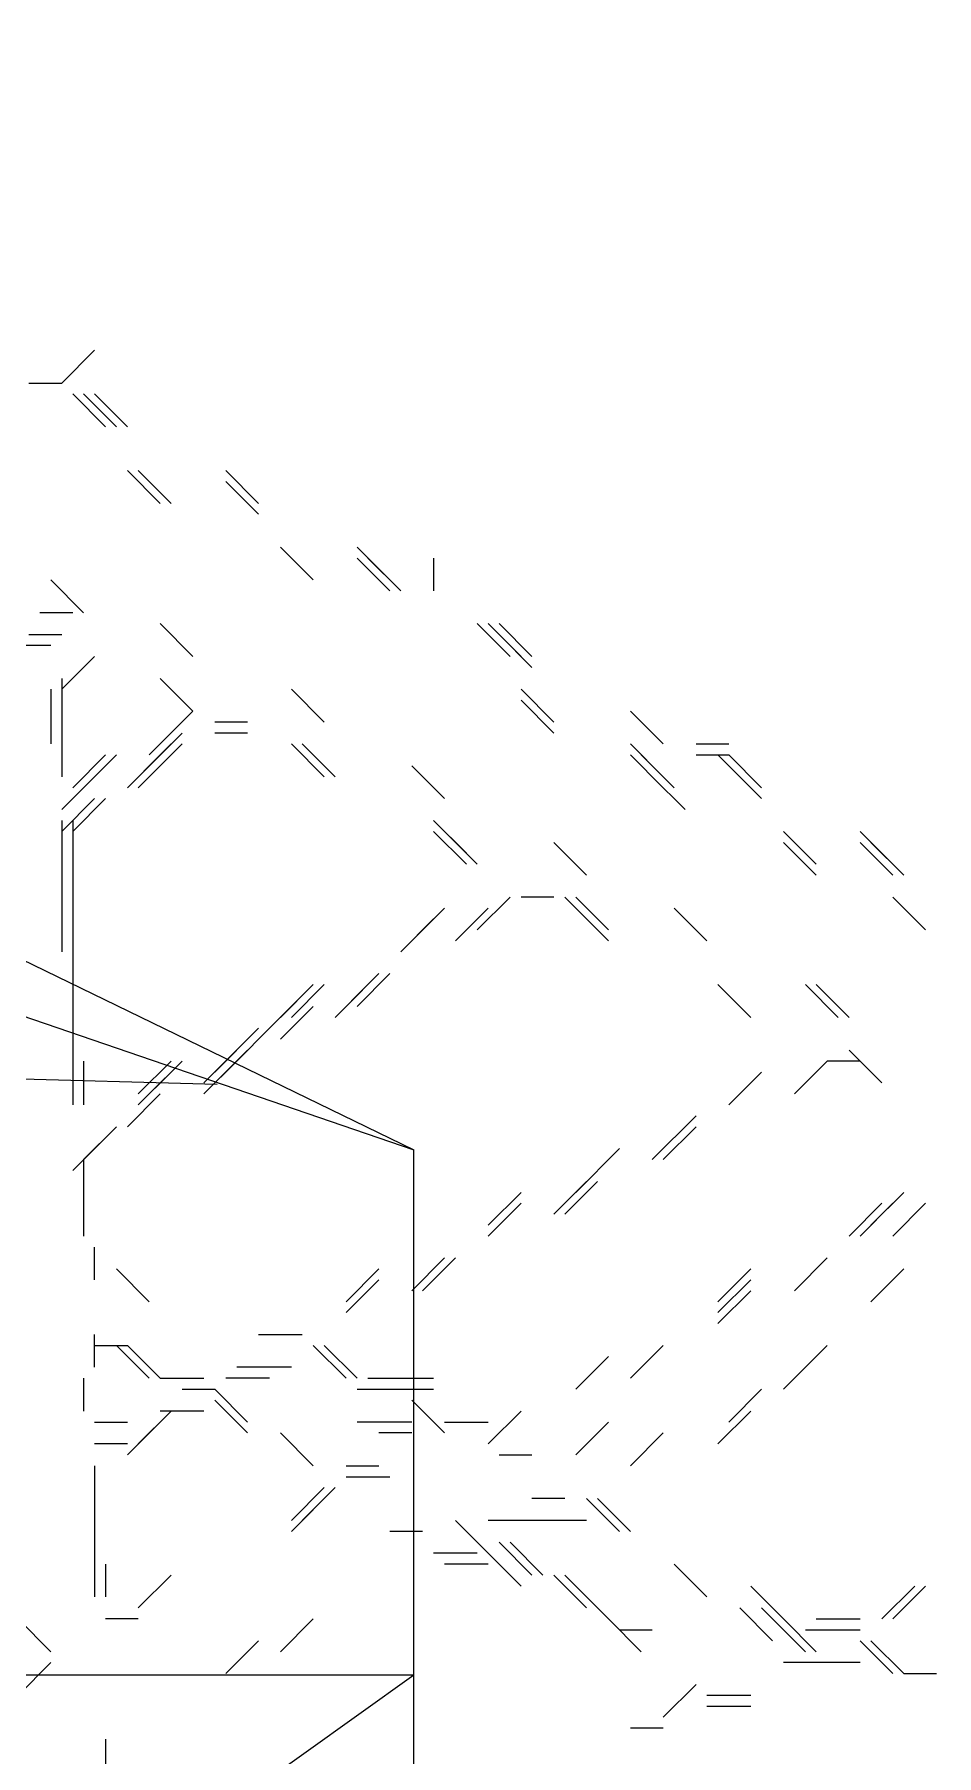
# Model space of a CAD drawing. Extents: x 34 to 168, y 38 to 138.
# Drawn here: x 124.22 to 137.97, y 108.77 to 135 of the extents above; entities that cross this region are included whole.
import ezdxf

# ---------------------------------------------------------------- set-up
doc = ezdxf.new("R2010")
doc.units = 0
doc.layers.add('STRUCTURE', color=1, linetype='CONTINUOUS')

msp = doc.modelspace()

# ---------------------------------------------------------------- linework, layer by layer
for p, q in [((124.6337, 129.687), (125.1337, 130.187)), ((124.1337, 129.687), (124.6337, 129.687)), ((124.1337, 129.687), (124.6337, 129.687)), ((124.8003, 129.5203), (125.3003, 129.0203)), ((124.967, 129.5203), (125.467, 129.0203)), ((124.967, 129.5203), (125.467, 129.0203)), ((125.1337, 129.5203), (125.6337, 129.0203)), ((126.1337, 127.8536), (125.6337, 128.3536)), ((126.3003, 127.8536), (125.8003, 128.3536)), ((127.1337, 128.3536), (127.6337, 127.8536)), ((127.1337, 128.187), (127.6337, 127.687)), ((127.1337, 128.187), (127.6337, 127.687)), ((127.1337, 128.187), (127.6337, 127.687)), ((127.1337, 128.187), (127.6337, 127.687)), ((127.1337, 128.187), (127.6337, 127.687)), ((127.1337, 128.187), (127.6337, 127.687)), ((127.1337, 128.187), (127.6337, 127.687)), ((127.1337, 128.187), (127.6337, 127.687)), ((127.1337, 128.187), (127.6337, 127.687)), ((128.467, 126.687), (127.967, 127.187)), ((129.1337, 127.187), (129.6337, 126.687)), ((129.1337, 127.187), (129.6337, 126.687)), ((129.1337, 127.0203), (129.6337, 126.5203)), ((129.3003, 127.0203), (129.8003, 126.5203)), ((130.3003, 127.0203), (130.3003, 126.5203)), ((130.3003, 127.0203), (130.3003, 126.5203)), ((124.967, 126.187), (124.467, 126.687)), ((124.967, 126.187), (124.467, 126.687)), ((124.8003, 126.187), (124.3003, 126.187)), ((126.1337, 126.0203), (126.6337, 125.5203)), ((126.1337, 126.0203), (126.6337, 125.5203)), ((126.1337, 126.0203), (126.6337, 125.5203)), ((126.1337, 126.0203), (126.6337, 125.5203)), ((130.967, 126.0203), (131.467, 125.5203)), ((130.967, 126.0203), (131.467, 125.5203)), ((130.967, 126.0203), (131.467, 125.5203)), ((131.1337, 126.0203), (131.6337, 125.5203)), ((131.3003, 126.0203), (131.8003, 125.5203)), ((131.3003, 126.0203), (131.8003, 125.5203)), ((124.467, 125.687), (123.967, 125.687)), ((124.1337, 125.8536), (124.6337, 125.8536)), ((131.3003, 125.8536), (131.8003, 125.3536)), ((131.3003, 125.8536), (131.8003, 125.3536)), ((131.3003, 125.8536), (131.8003, 125.3536)), ((131.3003, 125.8536), (131.8003, 125.3536)), ((131.3003, 125.8536), (131.8003, 125.3536)), ((125.1337, 125.5203), (124.6337, 125.0203)), ((125.1337, 125.5203), (124.6337, 125.0203)), ((124.6337, 125.187), (124.6337, 123.687)), ((126.6337, 124.687), (126.1337, 125.187)), ((124.467, 125.0203), (124.467, 124.187)), ((124.6337, 125.0203), (124.6337, 123.687)), ((124.6337, 125.0203), (124.6337, 123.687)), ((128.1337, 125.0203), (128.6337, 124.5203)), ((132.1337, 124.5203), (131.6337, 125.0203)), ((132.1337, 124.5203), (131.6337, 125.0203)), ((132.1337, 124.3536), (131.6337, 124.8536)), ((125.967, 124.0203), (126.6337, 124.687)), ((126.1337, 124.187), (126.6337, 124.687)), ((126.1337, 124.187), (126.6337, 124.687)), ((126.1337, 124.187), (126.6337, 124.687)), ((126.1337, 124.187), (126.6337, 124.687)), ((126.1337, 124.187), (126.6337, 124.687)), ((133.3003, 124.687), (133.8003, 124.187)), ((133.3003, 124.687), (133.8003, 124.187)), ((133.3003, 124.687), (133.8003, 124.187)), ((126.467, 124.3536), (125.6337, 123.5203)), ((126.467, 124.3536), (125.6337, 123.5203)), ((126.467, 124.3536), (125.6337, 123.5203)), ((127.467, 124.5203), (126.967, 124.5203)), ((127.467, 124.5203), (126.967, 124.5203)), ((127.467, 124.5203), (126.967, 124.5203)), ((127.467, 124.5203), (126.967, 124.5203)), ((127.467, 124.5203), (126.967, 124.5203)), ((127.467, 124.5203), (126.967, 124.5203)), ((127.467, 124.5203), (126.967, 124.5203)), ((127.467, 124.5203), (126.967, 124.5203)), ((127.467, 124.5203), (126.967, 124.5203)), ((127.467, 124.3536), (126.967, 124.3536)), ((126.3003, 124.187), (125.6337, 123.5203)), ((126.3003, 124.187), (125.6337, 123.5203)), ((126.3003, 124.187), (125.6337, 123.5203)), ((126.467, 124.187), (125.967, 123.687)), ((128.6337, 123.687), (128.1337, 124.187)), ((128.6337, 123.687), (128.1337, 124.187)), ((128.8003, 123.687), (128.3003, 124.187)), ((133.8003, 123.687), (133.3003, 124.187)), ((134.3003, 124.187), (134.8003, 124.187)), ((124.6337, 123.187), (125.3003, 123.8536)), ((124.8003, 123.5203), (125.3003, 124.0203)), ((124.8003, 123.3536), (125.3003, 123.8536)), ((124.967, 123.5203), (125.467, 124.0203)), ((126.1337, 124.0203), (125.6337, 123.5203)), ((126.3003, 124.0203), (125.8003, 123.5203)), ((129.967, 123.8536), (130.467, 123.3536)), ((129.967, 123.8536), (130.467, 123.3536)), ((129.967, 123.8536), (130.467, 123.3536)), ((133.8003, 123.5203), (133.3003, 124.0203)), ((133.8003, 123.5203), (133.3003, 124.0203)), ((133.967, 123.5203), (133.467, 124.0203)), ((133.967, 123.5203), (133.467, 124.0203)), ((134.3003, 124.0203), (134.8003, 124.0203)), ((134.6337, 124.0203), (135.1337, 123.5203)), ((134.6337, 124.0203), (135.3003, 123.3536)), ((134.6337, 124.0203), (135.1337, 123.5203)), ((134.8003, 124.0203), (135.3003, 123.5203)), ((134.8003, 124.0203), (135.3003, 123.5203)), ((134.8003, 123.8536), (135.3003, 123.3536)), ((134.8003, 123.8536), (135.3003, 123.3536)), ((134.8003, 123.8536), (135.3003, 123.3536)), ((134.8003, 123.8536), (135.3003, 123.3536)), ((134.1337, 123.187), (133.6337, 123.687)), ((125.1337, 123.3536), (124.6337, 122.8536)), ((125.3003, 123.3536), (124.8003, 122.8536)), ((124.6337, 123.0203), (124.6337, 121.0203)), ((124.8003, 123.0203), (124.8003, 118.8536)), ((130.8003, 122.5203), (130.3003, 123.0203)), ((130.8003, 122.5203), (130.3003, 123.0203)), ((130.8003, 122.5203), (130.3003, 123.0203)), ((130.8003, 122.5203), (130.3003, 123.0203)), ((130.8003, 122.5203), (130.3003, 123.0203)), ((124.6337, 122.8536), (124.6337, 122.187)), ((124.8003, 122.8536), (124.8003, 119.5203)), ((130.8003, 122.3536), (130.3003, 122.8536)), ((130.967, 122.3536), (130.467, 122.8536)), ((136.1337, 122.3536), (135.6337, 122.8536)), ((136.8003, 122.8536), (137.3003, 122.3536)), ((132.1337, 122.687), (132.6337, 122.187)), ((136.1337, 122.187), (135.6337, 122.687)), ((136.8003, 122.687), (137.3003, 122.187)), ((136.8003, 122.687), (137.3003, 122.187)), ((136.8003, 122.687), (137.3003, 122.187)), ((136.8003, 122.687), (137.3003, 122.187)), ((136.8003, 122.687), (137.3003, 122.187)), ((136.8003, 122.687), (137.3003, 122.187)), ((136.8003, 122.687), (137.3003, 122.187)), ((136.967, 122.687), (137.467, 122.187)), ((124.8003, 122.0203), (124.8003, 118.687)), ((131.467, 121.8536), (130.967, 121.3536)), ((132.1337, 121.8536), (131.6337, 121.8536)), ((132.1337, 121.8536), (131.6337, 121.8536)), ((132.8003, 121.3536), (132.3003, 121.8536)), ((132.967, 121.3536), (132.467, 121.8536)), ((132.967, 121.3536), (132.467, 121.8536)), ((132.967, 121.3536), (132.467, 121.8536)), ((132.967, 121.3536), (132.467, 121.8536)), ((137.8003, 121.3536), (137.3003, 121.8536)), ((137.8003, 121.3536), (137.3003, 121.8536)), ((129.8003, 121.0203), (130.3003, 121.5203)), ((129.8003, 121.0203), (130.3003, 121.5203)), ((129.8003, 121.0203), (130.3003, 121.5203)), ((129.8003, 121.0203), (130.3003, 121.5203)), ((129.967, 121.187), (130.467, 121.687)), ((131.1337, 121.687), (130.6337, 121.187)), ((132.967, 121.187), (132.467, 121.687)), ((133.967, 121.687), (134.467, 121.187)), ((124.8003, 120.8536), (124.8003, 118.687)), ((129.467, 120.687), (128.967, 120.187)), ((129.6337, 120.687), (129.1337, 120.187)), ((127.967, 120.0203), (128.467, 120.5203)), ((128.1337, 120.0203), (128.6337, 120.5203)), ((129.3003, 120.5203), (128.8003, 120.0203)), ((135.1337, 120.0203), (134.6337, 120.5203)), ((135.967, 120.5203), (136.467, 120.0203)), ((135.967, 120.5203), (136.467, 120.0203)), ((136.1337, 120.5203), (136.6337, 120.0203)), ((127.8003, 119.8536), (128.3003, 120.3536)), ((127.8003, 119.8536), (128.3003, 120.3536)), ((127.8003, 119.8536), (128.3003, 120.3536)), ((127.8003, 119.8536), (128.3003, 120.3536)), ((127.8003, 119.8536), (128.3003, 120.3536)), ((127.8003, 119.8536), (128.3003, 120.3536)), ((128.467, 120.187), (127.967, 119.687)), ((128.467, 120.187), (127.967, 119.687)), ((127.6337, 119.8536), (126.8003, 119.0203)), ((127.467, 119.687), (126.8003, 119.0203)), ((127.6337, 119.8536), (126.967, 119.187)), ((127.6337, 119.8536), (126.967, 119.187)), ((127.8003, 119.8536), (127.3003, 119.3536)), ((127.8003, 119.8536), (127.3003, 119.3536)), ((124.967, 119.3536), (124.967, 118.687)), ((125.8003, 118.8536), (126.3003, 119.3536)), ((125.967, 118.8536), (126.467, 119.3536)), ((125.967, 118.8536), (126.467, 119.3536)), ((127.3003, 119.3536), (126.8003, 118.8536)), ((127.3003, 119.3536), (126.8003, 118.8536)), ((127.467, 119.5203), (126.967, 119.0203)), ((136.3003, 119.3536), (135.8003, 118.8536)), ((136.8003, 119.3536), (136.3003, 119.3536)), ((136.8003, 119.3536), (136.3003, 119.3536)), ((137.1337, 119.0203), (136.6337, 119.5203)), ((137.1337, 119.0203), (136.6337, 119.5203)), ((125.8003, 118.687), (126.3003, 119.187)), ((125.8003, 118.687), (126.3003, 119.187)), ((125.8003, 118.687), (126.3003, 119.187)), ((125.8003, 118.687), (126.3003, 119.187)), ((125.8003, 118.687), (126.3003, 119.187)), ((125.8003, 118.687), (126.3003, 119.187)), ((125.8003, 118.687), (126.3003, 119.187)), ((125.8003, 118.687), (126.3003, 119.187)), ((125.8003, 118.687), (126.3003, 119.187)), ((134.8003, 118.687), (135.3003, 119.187)), ((134.8003, 118.687), (135.3003, 119.187)), ((134.8003, 118.687), (135.3003, 119.187)), ((134.8003, 118.687), (135.3003, 119.187)), ((134.8003, 118.687), (135.3003, 119.187)), ((134.8003, 118.687), (135.3003, 119.187)), ((134.8003, 118.687), (135.3003, 119.187)), ((134.8003, 118.687), (135.3003, 119.187)), ((126.1337, 118.8536), (125.6337, 118.3536)), ((125.467, 118.3536), (124.8003, 117.687)), ((125.467, 118.3536), (124.967, 117.8536)), ((134.3003, 118.5203), (133.6337, 117.8536)), ((134.3003, 118.3536), (133.8003, 117.8536)), ((124.967, 117.8536), (124.967, 116.8536)), ((124.967, 117.8536), (124.967, 116.8536)), ((124.967, 117.8536), (124.967, 116.8536)), ((132.467, 117.3536), (133.1337, 118.0203)), ((132.467, 117.3536), (133.1337, 118.0203)), ((132.467, 117.3536), (133.1337, 118.0203)), ((132.467, 117.3536), (133.1337, 118.0203)), ((132.6337, 117.5203), (132.1337, 117.0203)), ((132.6337, 117.5203), (132.1337, 117.0203)), ((132.8003, 117.5203), (132.3003, 117.0203)), ((132.8003, 117.5203), (132.3003, 117.0203)), ((124.967, 117.3536), (124.967, 116.687)), ((131.1337, 116.8536), (131.6337, 117.3536)), ((136.967, 116.8536), (137.467, 117.3536)), ((131.1337, 116.687), (131.6337, 117.187)), ((136.6337, 116.687), (137.1337, 117.187)), ((136.8003, 116.687), (137.3003, 117.187)), ((137.8003, 117.187), (137.3003, 116.687)), ((137.8003, 117.187), (137.3003, 116.687)), ((125.1337, 116.0203), (125.1337, 116.5203)), ((130.467, 116.3536), (129.967, 115.8536)), ((130.467, 116.3536), (129.967, 115.8536)), ((130.467, 116.3536), (129.967, 115.8536)), ((130.467, 116.3536), (129.967, 115.8536)), ((130.467, 116.3536), (129.967, 115.8536)), ((130.467, 116.3536), (129.967, 115.8536)), ((130.467, 116.3536), (129.967, 115.8536)), ((130.467, 116.3536), (129.967, 115.8536)), ((130.6337, 116.3536), (130.1337, 115.8536)), ((136.3003, 116.3536), (135.8003, 115.8536)), ((125.967, 115.687), (125.467, 116.187)), ((128.967, 115.687), (129.467, 116.187)), ((128.967, 115.5203), (129.467, 116.0203)), ((128.967, 115.5203), (129.467, 116.0203)), ((128.967, 115.5203), (129.467, 116.0203)), ((134.6337, 115.687), (135.1337, 116.187)), ((134.6337, 115.5203), (135.1337, 116.0203)), ((137.467, 116.187), (136.967, 115.687)), ((137.467, 116.187), (136.967, 115.687)), ((137.467, 116.187), (136.967, 115.687)), ((135.1337, 115.8536), (134.6337, 115.3536)), ((125.1337, 114.687), (125.1337, 115.187)), ((127.6337, 115.187), (128.1337, 115.187)), ((127.6337, 115.187), (128.1337, 115.187)), ((127.6337, 115.187), (128.3003, 115.187)), ((127.6337, 115.187), (128.3003, 115.187)), ((127.6337, 115.187), (128.1337, 115.187)), ((127.6337, 115.187), (128.1337, 115.187)), ((127.6337, 115.187), (128.1337, 115.187)), ((127.6337, 115.187), (128.1337, 115.187)), ((127.6337, 115.187), (128.3003, 115.187)), ((125.1337, 115.0203), (125.6337, 115.0203)), ((125.1337, 115.0203), (125.6337, 115.0203)), ((125.467, 115.0203), (125.967, 114.5203)), ((125.6337, 115.0203), (126.1337, 114.5203)), ((125.6337, 115.0203), (126.1337, 114.5203)), ((128.467, 115.0203), (128.967, 114.5203)), ((128.6337, 115.0203), (129.1337, 114.5203)), ((133.8003, 115.0203), (133.3003, 114.5203)), ((135.8003, 114.5203), (136.3003, 115.0203)), ((128.1337, 114.687), (127.3003, 114.687)), ((128.1337, 114.687), (127.467, 114.687)), ((132.467, 114.3536), (132.967, 114.8536)), ((135.6337, 114.3536), (136.1337, 114.8536)), ((135.6337, 114.3536), (136.1337, 114.8536)), ((135.6337, 114.3536), (136.1337, 114.8536)), ((135.6337, 114.3536), (136.1337, 114.8536)), ((124.967, 114.5203), (124.967, 114.0203)), ((126.1337, 114.5203), (126.8003, 114.5203)), ((127.6337, 114.5203), (127.1337, 114.5203)), ((127.6337, 114.5203), (127.1337, 114.5203)), ((127.8003, 114.5203), (127.1337, 114.5203)), ((129.3003, 114.5203), (130.3003, 114.5203)), ((129.6337, 114.5203), (130.1337, 114.5203)), ((129.6337, 114.5203), (130.3003, 114.5203)), ((126.467, 114.3536), (126.967, 114.3536)), ((126.467, 114.3536), (126.967, 114.3536)), ((126.967, 114.3536), (127.467, 113.8536)), ((126.967, 114.3536), (127.467, 113.8536)), ((126.967, 114.3536), (127.467, 113.8536)), ((126.967, 114.187), (127.467, 113.687)), ((129.1337, 114.3536), (130.1337, 114.3536)), ((129.1337, 114.3536), (130.3003, 114.3536)), ((129.1337, 114.3536), (130.1337, 114.3536)), ((129.1337, 114.3536), (130.3003, 114.3536)), ((129.1337, 114.3536), (130.3003, 114.3536)), ((129.1337, 114.3536), (130.3003, 114.3536)), ((129.1337, 114.3536), (130.3003, 114.3536)), ((129.1337, 114.3536), (130.3003, 114.3536)), ((129.1337, 114.3536), (130.1337, 114.3536)), ((129.3003, 114.3536), (130.3003, 114.3536)), ((129.967, 114.187), (130.467, 113.687)), ((135.3003, 114.3536), (134.8003, 113.8536)), ((125.1337, 113.8536), (125.6337, 113.8536)), ((126.1337, 113.8536), (125.6337, 113.3536)), ((126.3003, 114.0203), (125.8003, 113.5203)), ((126.8003, 114.0203), (126.1337, 114.0203)), ((126.8003, 114.0203), (126.1337, 114.0203)), ((126.8003, 114.0203), (126.1337, 114.0203)), ((126.8003, 114.0203), (126.1337, 114.0203)), ((126.8003, 114.0203), (126.3003, 114.0203)), ((126.8003, 114.0203), (126.3003, 114.0203)), ((126.8003, 114.0203), (126.3003, 114.0203)), ((126.8003, 114.0203), (126.3003, 114.0203)), ((126.8003, 114.0203), (126.3003, 114.0203)), ((126.8003, 114.0203), (126.3003, 114.0203)), ((126.8003, 114.0203), (126.3003, 114.0203)), ((129.967, 113.8536), (129.1337, 113.8536)), ((129.967, 113.8536), (129.3003, 113.8536)), ((129.967, 113.8536), (129.3003, 113.8536)), ((130.467, 113.8536), (131.1337, 113.8536)), ((130.467, 113.8536), (130.967, 113.8536)), ((130.467, 113.8536), (130.967, 113.8536)), ((130.467, 113.8536), (130.967, 113.8536)), ((131.6337, 114.0203), (131.1337, 113.5203)), ((132.967, 113.8536), (132.467, 113.3536)), ((132.967, 113.8536), (132.467, 113.3536)), ((135.1337, 114.0203), (134.6337, 113.5203)), ((127.967, 113.687), (128.467, 113.187)), ((127.967, 113.687), (128.467, 113.187)), ((129.967, 113.687), (129.467, 113.687)), ((129.967, 113.687), (129.467, 113.687)), ((133.3003, 113.187), (133.8003, 113.687)), ((125.6337, 113.5203), (125.1337, 113.5203)), ((131.3003, 113.3536), (131.8003, 113.3536)), ((125.1337, 113.187), (125.1337, 111.187)), ((125.1337, 113.187), (125.1337, 111.187)), ((125.1337, 113.187), (125.1337, 111.187)), ((128.967, 113.187), (129.467, 113.187)), ((125.1337, 113.0203), (125.1337, 111.8536)), ((128.1337, 112.187), (128.8003, 112.8536)), ((128.1337, 112.3536), (128.6337, 112.8536)), ((128.1337, 112.3536), (128.6337, 112.8536)), ((128.1337, 112.187), (128.8003, 112.8536)), ((128.1337, 112.187), (128.8003, 112.8536)), ((128.1337, 112.187), (128.8003, 112.8536)), ((128.3003, 112.3536), (128.8003, 112.8536)), ((128.3003, 112.3536), (128.8003, 112.8536)), ((128.3003, 112.3536), (128.8003, 112.8536)), ((128.3003, 112.3536), (128.8003, 112.8536)), ((128.3003, 112.3536), (128.8003, 112.8536)), ((128.967, 113.0203), (129.467, 113.0203)), ((128.967, 113.0203), (129.6337, 113.0203)), ((128.967, 113.0203), (129.467, 113.0203)), ((128.967, 113.0203), (129.6337, 113.0203)), ((132.3003, 112.687), (131.8003, 112.687)), ((132.6337, 112.687), (133.1337, 112.187)), ((132.8003, 112.687), (133.3003, 112.187)), ((132.8003, 112.687), (133.3003, 112.187)), ((132.8003, 112.687), (133.3003, 112.187)), ((132.8003, 112.687), (133.3003, 112.187)), ((132.8003, 112.687), (133.3003, 112.187)), ((132.8003, 112.687), (133.3003, 112.187)), ((130.6337, 112.3536), (131.1337, 111.8536)), ((131.967, 112.3536), (131.1337, 112.3536)), ((132.6337, 112.3536), (131.8003, 112.3536)), ((130.1337, 112.187), (129.6337, 112.187)), ((130.1337, 112.187), (129.6337, 112.187)), ((130.1337, 112.187), (129.6337, 112.187)), ((131.3003, 112.0203), (131.8003, 111.5203)), ((131.467, 112.0203), (131.967, 111.5203)), ((131.467, 112.0203), (131.967, 111.5203)), ((130.967, 111.8536), (130.3003, 111.8536)), ((130.967, 111.8536), (130.3003, 111.8536)), ((130.967, 111.8536), (130.467, 111.8536)), ((131.6337, 111.3536), (131.1337, 111.8536)), ((125.3003, 111.687), (125.3003, 111.187)), ((125.8003, 111.0203), (126.3003, 111.5203)), ((131.1337, 111.687), (130.467, 111.687)), ((131.1337, 111.687), (130.467, 111.687)), ((131.1337, 111.687), (130.467, 111.687)), ((131.1337, 111.687), (130.467, 111.687)), ((132.1337, 111.5203), (132.6337, 111.0203)), ((132.3003, 111.5203), (132.8003, 111.0203)), ((134.467, 111.187), (133.967, 111.687)), ((135.1337, 111.3536), (135.6337, 110.8536)), ((137.1337, 110.8536), (137.6337, 111.3536)), ((137.3003, 110.8536), (137.8003, 111.3536)), ((132.6337, 111.187), (133.1337, 110.687)), ((132.6337, 111.187), (133.1337, 110.687)), ((135.467, 110.5203), (134.967, 111.0203)), ((135.967, 110.3536), (135.3003, 111.0203)), ((135.8003, 110.5203), (135.3003, 111.0203)), ((135.967, 110.3536), (135.3003, 111.0203)), ((123.967, 110.8536), (124.467, 110.3536)), ((125.8003, 110.8536), (125.3003, 110.8536)), ((125.8003, 110.8536), (125.3003, 110.8536)), ((128.467, 110.8536), (127.967, 110.3536)), ((133.467, 110.3536), (132.967, 110.8536)), ((133.467, 110.3536), (132.967, 110.8536)), ((136.1337, 110.3536), (135.6337, 110.8536)), ((136.1337, 110.8536), (136.8003, 110.8536)), ((136.1337, 110.8536), (136.6337, 110.8536)), ((136.1337, 110.8536), (136.6337, 110.8536)), ((127.6337, 110.5203), (127.1337, 110.0203)), ((127.6337, 110.5203), (127.1337, 110.0203)), ((133.1337, 110.687), (133.6337, 110.687)), ((133.1337, 110.687), (133.6337, 110.687)), ((135.967, 110.687), (136.8003, 110.687)), ((136.1337, 110.687), (136.6337, 110.687)), ((136.1337, 110.687), (136.6337, 110.687)), ((136.1337, 110.687), (136.8003, 110.687)), ((136.1337, 110.687), (136.6337, 110.687)), ((136.1337, 110.687), (136.6337, 110.687)), ((136.1337, 110.687), (136.6337, 110.687)), ((136.1337, 110.687), (136.6337, 110.687)), ((136.1337, 110.687), (136.6337, 110.687)), ((136.1337, 110.687), (136.8003, 110.687)), ((136.8003, 110.5203), (137.3003, 110.0203)), ((136.8003, 110.5203), (137.3003, 110.0203)), ((136.8003, 110.5203), (137.3003, 110.0203)), ((136.8003, 110.5203), (137.3003, 110.0203)), ((136.8003, 110.5203), (137.3003, 110.0203)), ((136.8003, 110.5203), (137.3003, 110.0203)), ((136.8003, 110.5203), (137.3003, 110.0203)), ((136.8003, 110.5203), (137.3003, 110.0203)), ((136.967, 110.5203), (137.467, 110.0203)), ((136.967, 110.5203), (137.467, 110.0203)), ((124.467, 110.187), (123.967, 109.687)), ((136.6337, 110.187), (135.6337, 110.187)), ((136.6337, 110.187), (135.967, 110.187)), ((136.6337, 110.187), (135.967, 110.187)), ((136.467, 110.187), (135.967, 110.187)), ((136.8003, 110.187), (136.1337, 110.187)), ((136.8003, 110.187), (136.3003, 110.187)), ((136.8003, 110.187), (136.3003, 110.187)), ((137.467, 110.0203), (137.967, 110.0203)), ((133.8003, 109.3536), (134.3003, 109.8536)), ((135.1337, 109.687), (134.467, 109.687)), ((135.1337, 109.687), (134.467, 109.687)), ((134.967, 109.687), (134.467, 109.687)), ((135.1337, 109.687), (134.467, 109.687)), ((135.1337, 109.687), (134.467, 109.687)), ((135.1337, 109.687), (134.467, 109.687)), ((135.1337, 109.687), (134.467, 109.687)), ((135.1337, 109.687), (134.467, 109.687)), ((135.1337, 109.687), (134.467, 109.687)), ((135.1337, 109.687), (134.467, 109.687)), ((135.1337, 109.5203), (134.467, 109.5203)), ((135.1337, 109.5203), (134.6337, 109.5203)), ((133.8003, 109.187), (133.3003, 109.187)), ((133.8003, 109.187), (133.3003, 109.187)), ((125.3003, 109.0203), (125.3003, 106.8536)), ((125.3003, 109.0203), (125.3003, 107.187)), ((125.3003, 109.0203), (125.3003, 107.5203)), ((125.3003, 108.8536), (125.3003, 108.187))]:
    msp.add_line(p, q)
at = {"layer": 'STRUCTURE', "color": 1}
for p, q in [((95, 135), (130, 118)), ((95, 130), (130, 118)), ((55, 121), (127, 119)), ((130, 55), (130, 118)), ((52, 110), (130, 110)), ((95, 85), (130, 110))]:
    msp.add_line(p, q, dxfattribs=at)

doc.saveas('drawing.dxf')
